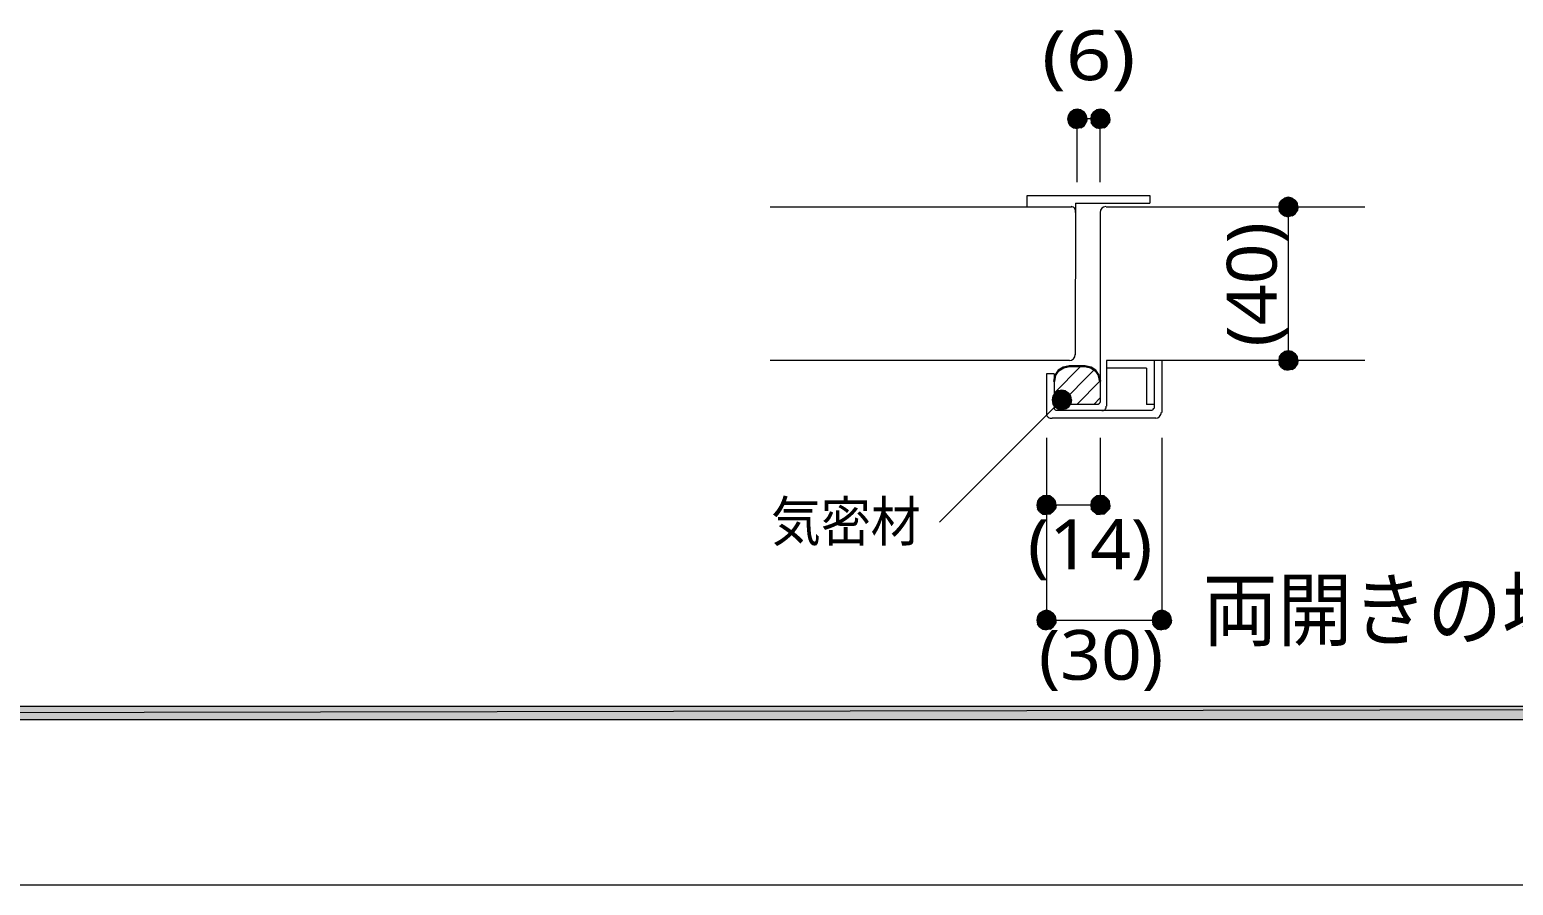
# Model space of a CAD drawing. Header units: millimetres. Extents: x 0 to 420, y 0 to 297.
# Drawn here: x 213.4 to 290.7, y 157 to 201.6 of the extents above; entities that cross this region are included whole.
import ezdxf
from ezdxf.enums import TextEntityAlignment as Align

# ---------------------------------------------------------------- set-up
doc = ezdxf.new("R2010")
doc.units = ezdxf.units.MM
doc.styles.add('kst32b', font='NotoSansJP-Variable.ttf')

msp = doc.modelspace()

# ---------------------------------------------------------------- hatches: boundary and pattern name
h = msp.add_hatch(color=7)
h.paths.add_polyline_path([(268.012, 197.443), (267.822, 197.4), (268.012, 196.935), (268.012, 197.443)])
h.paths.add_polyline_path([(267.822, 197.4), (268.012, 196.935), (267.653, 197.295), (267.822, 197.4)])
h.paths.add_polyline_path([(268.012, 196.935), (267.653, 197.295), (267.547, 197.125), (268.012, 196.935)])
h = msp.add_hatch(color=7)
h.paths.add_polyline_path([(268.478, 197.125), (268.372, 197.295), (268.012, 196.935), (268.478, 197.125)])
h.paths.add_polyline_path([(268.372, 197.295), (268.012, 196.935), (268.203, 197.4), (268.372, 197.295)])
h.paths.add_polyline_path([(268.012, 196.935), (268.203, 197.4), (268.012, 197.443), (268.012, 196.935)])
h = msp.add_hatch(color=7)
h.paths.add_polyline_path([(269.198, 197.443), (269.007, 197.4), (269.198, 196.935), (269.198, 197.443)])
h.paths.add_polyline_path([(269.007, 197.4), (269.198, 196.935), (268.859, 197.295), (269.007, 197.4)])
h.paths.add_polyline_path([(269.198, 196.935), (268.859, 197.295), (268.732, 197.125), (269.198, 196.935)])
h = msp.add_hatch(color=7)
h.paths.add_polyline_path([(269.685, 197.125), (269.557, 197.295), (269.198, 196.935), (269.685, 197.125)])
h.paths.add_polyline_path([(269.557, 197.295), (269.198, 196.935), (269.409, 197.4), (269.557, 197.295)])
h.paths.add_polyline_path([(269.198, 196.935), (269.409, 197.4), (269.198, 197.443), (269.198, 196.935)])
for points in [[(267.547, 197.125), (267.504, 196.935), (268.012, 196.935), (267.547, 197.125)], [(268.732, 197.125), (268.711, 196.935), (269.198, 196.935), (268.732, 197.125)], [(278.532, 192.532), (278.511, 192.341), (278.998, 192.341), (278.532, 192.532)], [(278.532, 184.531), (278.511, 184.34), (278.998, 184.34), (278.532, 184.531)], [(266.742, 182.478), (266.7, 182.287), (267.208, 182.287), (266.742, 182.478)], [(265.938, 177.017), (265.896, 176.805), (266.404, 176.805), (265.938, 177.017)], [(268.732, 177.017), (268.711, 176.805), (269.198, 176.805), (268.732, 177.017)], [(265.938, 171.005), (265.896, 170.815), (266.404, 170.815), (265.938, 171.005)], [(271.949, 171.005), (271.907, 170.815), (272.415, 170.815), (271.949, 171.005)]]:
    msp.add_hatch(color=7).paths.add_polyline_path(points)
h = msp.add_hatch(color=7)
h.paths.add_polyline_path([(267.504, 196.935), (267.547, 196.744), (268.012, 196.935), (267.504, 196.935)])
h.paths.add_polyline_path([(267.547, 196.744), (268.012, 196.935), (267.653, 196.575), (267.547, 196.744)])
h.paths.add_polyline_path([(268.012, 196.935), (267.653, 196.575), (267.822, 196.469), (268.012, 196.935)])
h = msp.add_hatch(color=7)
h.paths.add_polyline_path([(267.822, 196.469), (268.012, 196.427), (268.012, 196.935), (267.822, 196.469)])
h.paths.add_polyline_path([(268.012, 196.427), (268.012, 196.935), (268.203, 196.469), (268.012, 196.427)])
h.paths.add_polyline_path([(268.012, 196.935), (268.203, 196.469), (268.372, 196.575), (268.012, 196.935)])
h = msp.add_hatch(color=7)
h.paths.add_polyline_path([(268.372, 196.575), (268.478, 196.744), (268.012, 196.935), (268.372, 196.575)])
h.paths.add_polyline_path([(268.478, 196.744), (268.012, 196.935), (268.52, 196.935), (268.478, 196.744)])
h.paths.add_polyline_path([(268.012, 196.935), (268.52, 196.935), (268.478, 197.125), (268.012, 196.935)])
h = msp.add_hatch(color=7)
h.paths.add_polyline_path([(268.711, 196.935), (268.732, 196.744), (269.198, 196.935), (268.711, 196.935)])
h.paths.add_polyline_path([(268.732, 196.744), (269.198, 196.935), (268.859, 196.575), (268.732, 196.744)])
h.paths.add_polyline_path([(269.198, 196.935), (268.859, 196.575), (269.007, 196.469), (269.198, 196.935)])
h = msp.add_hatch(color=7)
h.paths.add_polyline_path([(269.007, 196.469), (269.198, 196.427), (269.198, 196.935), (269.007, 196.469)])
h.paths.add_polyline_path([(269.198, 196.427), (269.198, 196.935), (269.409, 196.469), (269.198, 196.427)])
h.paths.add_polyline_path([(269.198, 196.935), (269.409, 196.469), (269.557, 196.575), (269.198, 196.935)])
h = msp.add_hatch(color=7)
h.paths.add_polyline_path([(269.557, 196.575), (269.685, 196.744), (269.198, 196.935), (269.557, 196.575)])
h.paths.add_polyline_path([(269.685, 196.744), (269.198, 196.935), (269.706, 196.935), (269.685, 196.744)])
h.paths.add_polyline_path([(269.198, 196.935), (269.706, 196.935), (269.685, 197.125), (269.198, 196.935)])
h = msp.add_hatch(color=7)
h.paths.add_polyline_path([(278.998, 192.849), (278.807, 192.807), (278.998, 192.341), (278.998, 192.849)])
h.paths.add_polyline_path([(278.807, 192.807), (278.998, 192.341), (278.659, 192.701), (278.807, 192.807)])
h.paths.add_polyline_path([(278.998, 192.341), (278.659, 192.701), (278.532, 192.532), (278.998, 192.341)])
h = msp.add_hatch(color=7)
h.paths.add_polyline_path([(279.485, 192.532), (279.358, 192.701), (278.998, 192.341), (279.485, 192.532)])
h.paths.add_polyline_path([(279.358, 192.701), (278.998, 192.341), (279.21, 192.807), (279.358, 192.701)])
h.paths.add_polyline_path([(278.998, 192.341), (279.21, 192.807), (278.998, 192.849), (278.998, 192.341)])
h = msp.add_hatch(color=7)
h.paths.add_polyline_path([(279.358, 191.982), (279.485, 192.151), (278.998, 192.341), (279.358, 191.982)])
h.paths.add_polyline_path([(279.485, 192.151), (278.998, 192.341), (279.506, 192.341), (279.485, 192.151)])
h.paths.add_polyline_path([(278.998, 192.341), (279.506, 192.341), (279.485, 192.532), (278.998, 192.341)])
h = msp.add_hatch(color=7)
h.paths.add_polyline_path([(278.511, 192.341), (278.532, 192.151), (278.998, 192.341), (278.511, 192.341)])
h.paths.add_polyline_path([(278.532, 192.151), (278.998, 192.341), (278.659, 191.982), (278.532, 192.151)])
h.paths.add_polyline_path([(278.998, 192.341), (278.659, 191.982), (278.807, 191.876), (278.998, 192.341)])
h = msp.add_hatch(color=7)
h.paths.add_polyline_path([(278.807, 191.876), (278.998, 191.833), (278.998, 192.341), (278.807, 191.876)])
h.paths.add_polyline_path([(278.998, 191.833), (278.998, 192.341), (279.21, 191.876), (278.998, 191.833)])
h.paths.add_polyline_path([(278.998, 192.341), (279.21, 191.876), (279.358, 191.982), (278.998, 192.341)])
h = msp.add_hatch(color=7)
h.paths.add_polyline_path([(278.998, 184.848), (278.807, 184.806), (278.998, 184.34), (278.998, 184.848)])
h.paths.add_polyline_path([(278.807, 184.806), (278.998, 184.34), (278.659, 184.7), (278.807, 184.806)])
h.paths.add_polyline_path([(278.998, 184.34), (278.659, 184.7), (278.532, 184.531), (278.998, 184.34)])
h = msp.add_hatch(color=7)
h.paths.add_polyline_path([(279.485, 184.531), (279.358, 184.7), (278.998, 184.34), (279.485, 184.531)])
h.paths.add_polyline_path([(279.358, 184.7), (278.998, 184.34), (279.21, 184.806), (279.358, 184.7)])
h.paths.add_polyline_path([(278.998, 184.34), (279.21, 184.806), (278.998, 184.848), (278.998, 184.34)])
h = msp.add_hatch(color=7)
h.paths.add_polyline_path([(278.511, 184.34), (278.532, 184.15), (278.998, 184.34), (278.511, 184.34)])
h.paths.add_polyline_path([(278.532, 184.15), (278.998, 184.34), (278.659, 183.981), (278.532, 184.15)])
h.paths.add_polyline_path([(278.998, 184.34), (278.659, 183.981), (278.807, 183.875), (278.998, 184.34)])
h = msp.add_hatch(color=7)
h.paths.add_polyline_path([(278.807, 183.875), (278.998, 183.832), (278.998, 184.34), (278.807, 183.875)])
h.paths.add_polyline_path([(278.998, 183.832), (278.998, 184.34), (279.21, 183.875), (278.998, 183.832)])
h.paths.add_polyline_path([(278.998, 184.34), (279.21, 183.875), (279.358, 183.981), (278.998, 184.34)])
h = msp.add_hatch(color=7)
h.paths.add_polyline_path([(279.358, 183.981), (279.485, 184.15), (278.998, 184.34), (279.358, 183.981)])
h.paths.add_polyline_path([(279.485, 184.15), (278.998, 184.34), (279.506, 184.34), (279.485, 184.15)])
h.paths.add_polyline_path([(278.998, 184.34), (279.506, 184.34), (279.485, 184.531), (278.998, 184.34)])
h = msp.add_hatch(color=7)
h.paths.add_polyline_path([(267.208, 182.795), (267.018, 182.753), (267.208, 182.287), (267.208, 182.795)])
h.paths.add_polyline_path([(267.018, 182.753), (267.208, 182.287), (266.848, 182.647), (267.018, 182.753)])
h.paths.add_polyline_path([(267.208, 182.287), (266.848, 182.647), (266.742, 182.478), (267.208, 182.287)])
h = msp.add_hatch(color=7)
h.paths.add_polyline_path([(267.674, 182.478), (267.568, 182.647), (267.208, 182.287), (267.674, 182.478)])
h.paths.add_polyline_path([(267.568, 182.647), (267.208, 182.287), (267.398, 182.753), (267.568, 182.647)])
h.paths.add_polyline_path([(267.208, 182.287), (267.398, 182.753), (267.208, 182.795), (267.208, 182.287)])
h = msp.add_hatch(color=7)
h.paths.add_polyline_path([(267.568, 181.928), (267.674, 182.097), (267.208, 182.287), (267.568, 181.928)])
h.paths.add_polyline_path([(267.674, 182.097), (267.208, 182.287), (267.716, 182.287), (267.674, 182.097)])
h.paths.add_polyline_path([(267.208, 182.287), (267.716, 182.287), (267.674, 182.478), (267.208, 182.287)])
h = msp.add_hatch(color=7)
h.paths.add_polyline_path([(266.7, 182.287), (266.742, 182.097), (267.208, 182.287), (266.7, 182.287)])
h.paths.add_polyline_path([(266.742, 182.097), (267.208, 182.287), (266.848, 181.928), (266.742, 182.097)])
h.paths.add_polyline_path([(267.208, 182.287), (266.848, 181.928), (267.018, 181.822), (267.208, 182.287)])
h = msp.add_hatch(color=7)
h.paths.add_polyline_path([(267.018, 181.822), (267.208, 181.779), (267.208, 182.287), (267.018, 181.822)])
h.paths.add_polyline_path([(267.208, 181.779), (267.208, 182.287), (267.398, 181.822), (267.208, 181.779)])
h.paths.add_polyline_path([(267.208, 182.287), (267.398, 181.822), (267.568, 181.928), (267.208, 182.287)])
h = msp.add_hatch(color=7)
h.paths.add_polyline_path([(266.404, 177.313), (266.213, 177.292), (266.404, 176.805), (266.404, 177.313)])
h.paths.add_polyline_path([(266.213, 177.292), (266.404, 176.805), (266.044, 177.165), (266.213, 177.292)])
h.paths.add_polyline_path([(266.404, 176.805), (266.044, 177.165), (265.938, 177.017), (266.404, 176.805)])
h = msp.add_hatch(color=7)
h.paths.add_polyline_path([(266.869, 177.017), (266.764, 177.165), (266.404, 176.805), (266.869, 177.017)])
h.paths.add_polyline_path([(266.764, 177.165), (266.404, 176.805), (266.594, 177.292), (266.764, 177.165)])
h.paths.add_polyline_path([(266.404, 176.805), (266.594, 177.292), (266.404, 177.313), (266.404, 176.805)])
h = msp.add_hatch(color=7)
h.paths.add_polyline_path([(269.198, 177.313), (269.007, 177.292), (269.198, 176.805), (269.198, 177.313)])
h.paths.add_polyline_path([(269.007, 177.292), (269.198, 176.805), (268.859, 177.165), (269.007, 177.292)])
h.paths.add_polyline_path([(269.198, 176.805), (268.859, 177.165), (268.732, 177.017), (269.198, 176.805)])
h = msp.add_hatch(color=7)
h.paths.add_polyline_path([(269.685, 177.017), (269.557, 177.165), (269.198, 176.805), (269.685, 177.017)])
h.paths.add_polyline_path([(269.557, 177.165), (269.198, 176.805), (269.409, 177.292), (269.557, 177.165)])
h.paths.add_polyline_path([(269.198, 176.805), (269.409, 177.292), (269.198, 177.313), (269.198, 176.805)])
h = msp.add_hatch(color=7)
h.paths.add_polyline_path([(265.896, 176.805), (265.938, 176.615), (266.404, 176.805), (265.896, 176.805)])
h.paths.add_polyline_path([(265.938, 176.615), (266.404, 176.805), (266.044, 176.467), (265.938, 176.615)])
h.paths.add_polyline_path([(266.404, 176.805), (266.044, 176.467), (266.213, 176.339), (266.404, 176.805)])
h = msp.add_hatch(color=7)
h.paths.add_polyline_path([(266.213, 176.339), (266.404, 176.318), (266.404, 176.805), (266.213, 176.339)])
h.paths.add_polyline_path([(266.404, 176.318), (266.404, 176.805), (266.594, 176.339), (266.404, 176.318)])
h.paths.add_polyline_path([(266.404, 176.805), (266.594, 176.339), (266.764, 176.467), (266.404, 176.805)])
h = msp.add_hatch(color=7)
h.paths.add_polyline_path([(266.764, 176.467), (266.869, 176.615), (266.404, 176.805), (266.764, 176.467)])
h.paths.add_polyline_path([(266.869, 176.615), (266.404, 176.805), (266.912, 176.805), (266.869, 176.615)])
h.paths.add_polyline_path([(266.404, 176.805), (266.912, 176.805), (266.869, 177.017), (266.404, 176.805)])
h = msp.add_hatch(color=7)
h.paths.add_polyline_path([(268.711, 176.805), (268.732, 176.615), (269.198, 176.805), (268.711, 176.805)])
h.paths.add_polyline_path([(268.732, 176.615), (269.198, 176.805), (268.859, 176.467), (268.732, 176.615)])
h.paths.add_polyline_path([(269.198, 176.805), (268.859, 176.467), (269.007, 176.339), (269.198, 176.805)])
h = msp.add_hatch(color=7)
h.paths.add_polyline_path([(269.007, 176.339), (269.198, 176.318), (269.198, 176.805), (269.007, 176.339)])
h.paths.add_polyline_path([(269.198, 176.318), (269.198, 176.805), (269.409, 176.339), (269.198, 176.318)])
h.paths.add_polyline_path([(269.198, 176.805), (269.409, 176.339), (269.557, 176.467), (269.198, 176.805)])
h = msp.add_hatch(color=7)
h.paths.add_polyline_path([(269.557, 176.467), (269.685, 176.615), (269.198, 176.805), (269.557, 176.467)])
h.paths.add_polyline_path([(269.685, 176.615), (269.198, 176.805), (269.706, 176.805), (269.685, 176.615)])
h.paths.add_polyline_path([(269.198, 176.805), (269.706, 176.805), (269.685, 177.017), (269.198, 176.805)])
h = msp.add_hatch(color=7)
h.paths.add_polyline_path([(266.404, 171.323), (266.213, 171.281), (266.404, 170.815), (266.404, 171.323)])
h.paths.add_polyline_path([(266.213, 171.281), (266.404, 170.815), (266.044, 171.175), (266.213, 171.281)])
h.paths.add_polyline_path([(266.404, 170.815), (266.044, 171.175), (265.938, 171.005), (266.404, 170.815)])
h = msp.add_hatch(color=7)
h.paths.add_polyline_path([(266.869, 171.005), (266.764, 171.175), (266.404, 170.815), (266.869, 171.005)])
h.paths.add_polyline_path([(266.764, 171.175), (266.404, 170.815), (266.594, 171.281), (266.764, 171.175)])
h.paths.add_polyline_path([(266.404, 170.815), (266.594, 171.281), (266.404, 171.323), (266.404, 170.815)])
h = msp.add_hatch(color=7)
h.paths.add_polyline_path([(266.764, 170.455), (266.869, 170.625), (266.404, 170.815), (266.764, 170.455)])
h.paths.add_polyline_path([(266.869, 170.625), (266.404, 170.815), (266.912, 170.815), (266.869, 170.625)])
h.paths.add_polyline_path([(266.404, 170.815), (266.912, 170.815), (266.869, 171.005), (266.404, 170.815)])
h = msp.add_hatch(color=7)
h.paths.add_polyline_path([(272.415, 171.323), (272.203, 171.281), (272.415, 170.815), (272.415, 171.323)])
h.paths.add_polyline_path([(272.203, 171.281), (272.415, 170.815), (272.055, 171.175), (272.203, 171.281)])
h.paths.add_polyline_path([(272.415, 170.815), (272.055, 171.175), (271.949, 171.005), (272.415, 170.815)])
h = msp.add_hatch(color=7)
h.paths.add_polyline_path([(272.881, 171.005), (272.775, 171.175), (272.415, 170.815), (272.881, 171.005)])
h.paths.add_polyline_path([(272.775, 171.175), (272.415, 170.815), (272.605, 171.281), (272.775, 171.175)])
h.paths.add_polyline_path([(272.415, 170.815), (272.605, 171.281), (272.415, 171.323), (272.415, 170.815)])
h = msp.add_hatch(color=7)
h.paths.add_polyline_path([(272.775, 170.455), (272.881, 170.625), (272.415, 170.815), (272.775, 170.455)])
h.paths.add_polyline_path([(272.881, 170.625), (272.415, 170.815), (272.923, 170.815), (272.881, 170.625)])
h.paths.add_polyline_path([(272.415, 170.815), (272.923, 170.815), (272.881, 171.005), (272.415, 170.815)])
h = msp.add_hatch(color=7)
h.paths.add_polyline_path([(265.896, 170.815), (265.938, 170.625), (266.404, 170.815), (265.896, 170.815)])
h.paths.add_polyline_path([(265.938, 170.625), (266.404, 170.815), (266.044, 170.455), (265.938, 170.625)])
h.paths.add_polyline_path([(266.404, 170.815), (266.044, 170.455), (266.213, 170.349), (266.404, 170.815)])
h = msp.add_hatch(color=7)
h.paths.add_polyline_path([(266.213, 170.349), (266.404, 170.307), (266.404, 170.815), (266.213, 170.349)])
h.paths.add_polyline_path([(266.404, 170.307), (266.404, 170.815), (266.594, 170.349), (266.404, 170.307)])
h.paths.add_polyline_path([(266.404, 170.815), (266.594, 170.349), (266.764, 170.455), (266.404, 170.815)])
h = msp.add_hatch(color=7)
h.paths.add_polyline_path([(271.907, 170.815), (271.949, 170.625), (272.415, 170.815), (271.907, 170.815)])
h.paths.add_polyline_path([(271.949, 170.625), (272.415, 170.815), (272.055, 170.455), (271.949, 170.625)])
h.paths.add_polyline_path([(272.415, 170.815), (272.055, 170.455), (272.203, 170.349), (272.415, 170.815)])
h = msp.add_hatch(color=7)
h.paths.add_polyline_path([(272.203, 170.349), (272.415, 170.307), (272.415, 170.815), (272.203, 170.349)])
h.paths.add_polyline_path([(272.415, 170.307), (272.415, 170.815), (272.605, 170.349), (272.415, 170.307)])
h.paths.add_polyline_path([(272.415, 170.815), (272.605, 170.349), (272.775, 170.455), (272.415, 170.815)])
h = msp.add_hatch(color=7)
h.paths.add_polyline_path([(394.166, 165.629), (394.166, 166.328), (26.183, 165.629), (394.166, 165.629)])
h.paths.add_polyline_path([(394.166, 166.328), (26.183, 165.629), (26.183, 166.328), (394.166, 166.328)])

# ---------------------------------------------------------------- linework, layer by layer
at = {"lineweight": 0}
for points in [[(268.012, 196.935), (267.653, 197.295), (267.547, 197.125)], [(267.822, 197.4), (268.012, 196.935), (267.653, 197.295)], [(268.012, 197.443), (267.822, 197.4), (268.012, 196.935)], [(268.012, 196.935), (268.203, 197.4), (268.012, 197.443)], [(268.372, 197.295), (268.012, 196.935), (268.203, 197.4)], [(268.478, 197.125), (268.372, 197.295), (268.012, 196.935)], [(269.198, 196.935), (268.859, 197.295), (268.732, 197.125)], [(269.007, 197.4), (269.198, 196.935), (268.859, 197.295)], [(269.198, 197.443), (269.007, 197.4), (269.198, 196.935)], [(269.198, 196.935), (269.409, 197.4), (269.198, 197.443)], [(269.557, 197.295), (269.198, 196.935), (269.409, 197.4)], [(269.685, 197.125), (269.557, 197.295), (269.198, 196.935)], [(267.547, 197.125), (267.504, 196.935), (268.012, 196.935)], [(267.504, 196.935), (267.547, 196.744), (268.012, 196.935)], [(267.547, 196.744), (268.012, 196.935), (267.653, 196.575)], [(268.012, 196.935), (267.653, 196.575), (267.822, 196.469)], [(267.822, 196.469), (268.012, 196.427), (268.012, 196.935)], [(268.012, 196.935), (268.52, 196.935), (268.478, 197.125)], [(268.012, 196.427), (268.012, 196.935), (268.203, 196.469)], [(268.012, 196.935), (268.203, 196.469), (268.372, 196.575)], [(268.372, 196.575), (268.478, 196.744), (268.012, 196.935)], [(268.478, 196.744), (268.012, 196.935), (268.52, 196.935)], [(268.732, 197.125), (268.711, 196.935), (269.198, 196.935)], [(268.711, 196.935), (268.732, 196.744), (269.198, 196.935)], [(268.732, 196.744), (269.198, 196.935), (268.859, 196.575)], [(269.198, 196.935), (268.859, 196.575), (269.007, 196.469)], [(269.007, 196.469), (269.198, 196.427), (269.198, 196.935)], [(269.198, 196.935), (269.706, 196.935), (269.685, 197.125)], [(269.198, 196.427), (269.198, 196.935), (269.409, 196.469)], [(269.198, 196.935), (269.409, 196.469), (269.557, 196.575)], [(269.557, 196.575), (269.685, 196.744), (269.198, 196.935)], [(269.685, 196.744), (269.198, 196.935), (269.706, 196.935)], [(278.532, 192.532), (278.511, 192.341), (278.998, 192.341)], [(278.998, 192.341), (278.659, 192.701), (278.532, 192.532)], [(278.807, 192.807), (278.998, 192.341), (278.659, 192.701)], [(278.998, 192.849), (278.807, 192.807), (278.998, 192.341)], [(278.998, 192.341), (279.21, 192.807), (278.998, 192.849)], [(279.358, 192.701), (278.998, 192.341), (279.21, 192.807)], [(279.485, 192.532), (279.358, 192.701), (278.998, 192.341)], [(278.998, 192.341), (279.506, 192.341), (279.485, 192.532)], [(278.511, 192.341), (278.532, 192.151), (278.998, 192.341)], [(278.532, 192.151), (278.998, 192.341), (278.659, 191.982)], [(278.998, 192.341), (278.659, 191.982), (278.807, 191.876)], [(278.807, 191.876), (278.998, 191.833), (278.998, 192.341)], [(278.998, 191.833), (278.998, 192.341), (279.21, 191.876)], [(278.998, 192.341), (279.21, 191.876), (279.358, 191.982)], [(279.358, 191.982), (279.485, 192.151), (278.998, 192.341)], [(279.485, 192.151), (278.998, 192.341), (279.506, 192.341)], [(278.807, 184.806), (278.998, 184.34), (278.659, 184.7)], [(278.998, 184.848), (278.807, 184.806), (278.998, 184.34)], [(278.998, 184.34), (279.21, 184.806), (278.998, 184.848)], [(279.358, 184.7), (278.998, 184.34), (279.21, 184.806)], [(278.532, 184.531), (278.511, 184.34), (278.998, 184.34)], [(278.511, 184.34), (278.532, 184.15), (278.998, 184.34)], [(278.998, 184.34), (278.659, 184.7), (278.532, 184.531)], [(278.532, 184.15), (278.998, 184.34), (278.659, 183.981)], [(278.998, 184.34), (278.659, 183.981), (278.807, 183.875)], [(278.807, 183.875), (278.998, 183.832), (278.998, 184.34)], [(279.485, 184.531), (279.358, 184.7), (278.998, 184.34)], [(278.998, 184.34), (279.506, 184.34), (279.485, 184.531)], [(278.998, 183.832), (278.998, 184.34), (279.21, 183.875)], [(278.998, 184.34), (279.21, 183.875), (279.358, 183.981)], [(279.358, 183.981), (279.485, 184.15), (278.998, 184.34)], [(279.485, 184.15), (278.998, 184.34), (279.506, 184.34)], [(266.742, 182.478), (266.7, 182.287), (267.208, 182.287)], [(267.208, 182.287), (266.848, 182.647), (266.742, 182.478)], [(267.018, 182.753), (267.208, 182.287), (266.848, 182.647)], [(267.208, 182.795), (267.018, 182.753), (267.208, 182.287)], [(267.208, 182.287), (267.398, 182.753), (267.208, 182.795)], [(267.568, 182.647), (267.208, 182.287), (267.398, 182.753)], [(267.674, 182.478), (267.568, 182.647), (267.208, 182.287)], [(267.208, 182.287), (267.716, 182.287), (267.674, 182.478)], [(266.7, 182.287), (266.742, 182.097), (267.208, 182.287)], [(266.742, 182.097), (267.208, 182.287), (266.848, 181.928)], [(267.208, 182.287), (266.848, 181.928), (267.018, 181.822)], [(267.018, 181.822), (267.208, 181.779), (267.208, 182.287)], [(267.208, 181.779), (267.208, 182.287), (267.398, 181.822)], [(267.208, 182.287), (267.398, 181.822), (267.568, 181.928)], [(267.568, 181.928), (267.674, 182.097), (267.208, 182.287)], [(267.674, 182.097), (267.208, 182.287), (267.716, 182.287)], [(266.404, 176.805), (266.044, 177.165), (265.938, 177.017)], [(266.213, 177.292), (266.404, 176.805), (266.044, 177.165)], [(266.404, 177.313), (266.213, 177.292), (266.404, 176.805)], [(266.404, 176.805), (266.594, 177.292), (266.404, 177.313)], [(266.764, 177.165), (266.404, 176.805), (266.594, 177.292)], [(266.869, 177.017), (266.764, 177.165), (266.404, 176.805)], [(269.198, 176.805), (268.859, 177.165), (268.732, 177.017)], [(269.007, 177.292), (269.198, 176.805), (268.859, 177.165)], [(269.198, 177.313), (269.007, 177.292), (269.198, 176.805)], [(269.198, 176.805), (269.409, 177.292), (269.198, 177.313)], [(269.557, 177.165), (269.198, 176.805), (269.409, 177.292)], [(269.685, 177.017), (269.557, 177.165), (269.198, 176.805)], [(265.938, 177.017), (265.896, 176.805), (266.404, 176.805)], [(265.896, 176.805), (265.938, 176.615), (266.404, 176.805)], [(265.938, 176.615), (266.404, 176.805), (266.044, 176.467)], [(266.404, 176.805), (266.044, 176.467), (266.213, 176.339)], [(266.213, 176.339), (266.404, 176.318), (266.404, 176.805)], [(266.404, 176.805), (266.912, 176.805), (266.869, 177.017)], [(266.404, 176.318), (266.404, 176.805), (266.594, 176.339)], [(266.404, 176.805), (266.594, 176.339), (266.764, 176.467)], [(266.764, 176.467), (266.869, 176.615), (266.404, 176.805)], [(266.869, 176.615), (266.404, 176.805), (266.912, 176.805)], [(268.732, 177.017), (268.711, 176.805), (269.198, 176.805)], [(268.711, 176.805), (268.732, 176.615), (269.198, 176.805)], [(268.732, 176.615), (269.198, 176.805), (268.859, 176.467)], [(269.198, 176.805), (268.859, 176.467), (269.007, 176.339)], [(269.007, 176.339), (269.198, 176.318), (269.198, 176.805)], [(269.198, 176.805), (269.706, 176.805), (269.685, 177.017)], [(269.198, 176.318), (269.198, 176.805), (269.409, 176.339)], [(269.198, 176.805), (269.409, 176.339), (269.557, 176.467)], [(269.557, 176.467), (269.685, 176.615), (269.198, 176.805)], [(269.685, 176.615), (269.198, 176.805), (269.706, 176.805)], [(265.938, 171.005), (265.896, 170.815), (266.404, 170.815)], [(266.404, 170.815), (266.044, 171.175), (265.938, 171.005)], [(266.213, 171.281), (266.404, 170.815), (266.044, 171.175)], [(266.404, 171.323), (266.213, 171.281), (266.404, 170.815)], [(266.404, 170.815), (266.594, 171.281), (266.404, 171.323)], [(266.764, 171.175), (266.404, 170.815), (266.594, 171.281)], [(266.869, 171.005), (266.764, 171.175), (266.404, 170.815)], [(266.404, 170.815), (266.912, 170.815), (266.869, 171.005)], [(271.949, 171.005), (271.907, 170.815), (272.415, 170.815)], [(272.415, 170.815), (272.055, 171.175), (271.949, 171.005)], [(272.203, 171.281), (272.415, 170.815), (272.055, 171.175)], [(272.415, 171.323), (272.203, 171.281), (272.415, 170.815)], [(272.415, 170.815), (272.605, 171.281), (272.415, 171.323)], [(272.775, 171.175), (272.415, 170.815), (272.605, 171.281)], [(272.881, 171.005), (272.775, 171.175), (272.415, 170.815)], [(272.415, 170.815), (272.923, 170.815), (272.881, 171.005)], [(265.896, 170.815), (265.938, 170.625), (266.404, 170.815)], [(265.938, 170.625), (266.404, 170.815), (266.044, 170.455)], [(266.404, 170.815), (266.044, 170.455), (266.213, 170.349)], [(266.213, 170.349), (266.404, 170.307), (266.404, 170.815)], [(266.404, 170.307), (266.404, 170.815), (266.594, 170.349)], [(266.404, 170.815), (266.594, 170.349), (266.764, 170.455)], [(266.764, 170.455), (266.869, 170.625), (266.404, 170.815)], [(266.869, 170.625), (266.404, 170.815), (266.912, 170.815)], [(271.907, 170.815), (271.949, 170.625), (272.415, 170.815)], [(271.949, 170.625), (272.415, 170.815), (272.055, 170.455)], [(272.415, 170.815), (272.055, 170.455), (272.203, 170.349)], [(272.203, 170.349), (272.415, 170.307), (272.415, 170.815)], [(272.415, 170.307), (272.415, 170.815), (272.605, 170.349)], [(272.415, 170.815), (272.605, 170.349), (272.775, 170.455)], [(272.775, 170.455), (272.881, 170.625), (272.415, 170.815)], [(272.881, 170.625), (272.415, 170.815), (272.923, 170.815)], [(394.166, 165.629), (394.166, 166.328), (26.183, 165.629)], [(394.166, 166.328), (26.183, 165.629), (26.183, 166.328)]]:
    msp.add_lwpolyline(points, close=True, dxfattribs=at)
at = {"lineweight": 13}
for points in [[(268.012, 193.633), (268.012, 196.935)], [(269.198, 193.633), (269.198, 196.935), (268.012, 196.935)], [(265.409, 192.341), (265.409, 192.934), (271.801, 192.934)], [(267.928, 192.532), (267.907, 184.637)], [(267.928, 192.532), (271.801, 192.532)], [(271.801, 192.934), (271.801, 192.532)], [(252.01, 192.341), (267.716, 192.341)], [(267.92, 192.059), (267.928, 192.112), (267.923, 192.166), (267.907, 192.216), (267.881, 192.263), (267.844, 192.303), (267.8, 192.333), (267.751, 192.353), (267.698, 192.362)], [(269.505, 192.363), (269.385, 192.339), (269.288, 192.273), (269.222, 192.175), (269.198, 192.056)], [(269.198, 192.045), (269.198, 182.16)], [(269.515, 192.341), (282.998, 192.341)], [(278.998, 192.341), (278.998, 184.34)], [(267.61, 184.34), (252.01, 184.34)], [(266.806, 182.647), (268.203, 184.044)], [(267.6, 184.34), (267.719, 184.365), (267.817, 184.43), (267.882, 184.528), (267.907, 184.647)], [(282.998, 184.34), (269.536, 184.34)], [(269.536, 184.34), (269.536, 181.97)], [(272.013, 184.34), (272.013, 181.843)], [(272.415, 184.34), (272.415, 181.631)], [(266.806, 183.642), (266.404, 183.642), (266.404, 181.568)], [(266.806, 183.642), (266.806, 181.843)], [(266.912, 183.642), (267.208, 183.938)], [(267.102, 182.054), (268.901, 183.875)], [(267.991, 182.054), (269.198, 183.282)], [(271.611, 183.938), (269.536, 183.938)], [(271.611, 183.938), (271.611, 182.054)], [(267.208, 182.287), (260.837, 175.916)], [(269.113, 182.054), (266.806, 182.054)], [(266.806, 181.853), (266.813, 181.816), (266.834, 181.786), (266.864, 181.766), (266.901, 181.758)], [(271.907, 181.737), (266.912, 181.737)], [(268.88, 182.054), (269.198, 182.393)], [(269.102, 182.076), (269.139, 182.083), (269.17, 182.104), (269.19, 182.134), (269.198, 182.171)], [(269.292, 181.742), (269.338, 181.737), (269.383, 181.744), (269.426, 181.761), (269.462, 181.79), (269.491, 181.827), (269.509, 181.869), (269.515, 181.914), (269.51, 181.96)], [(272.013, 182.054), (271.611, 182.054)], [(271.896, 181.758), (271.933, 181.766), (271.964, 181.786), (271.984, 181.816), (271.992, 181.853)], [(266.404, 181.565), (266.413, 181.512), (266.433, 181.462), (266.463, 181.418), (266.503, 181.382), (266.55, 181.355), (266.601, 181.339), (266.654, 181.335), (266.707, 181.342)], [(272.098, 181.335), (266.7, 181.335)], [(272.087, 181.335), (272.206, 181.359), (272.304, 181.425), (272.37, 181.522), (272.394, 181.642)], [(266.404, 180.319), (266.404, 170.815)], [(269.198, 180.319), (269.198, 176.805), (266.404, 176.805)], [(272.415, 180.319), (272.415, 170.815)], [(266.404, 170.815), (272.415, 170.815)], [(394.166, 156.993), (26.183, 156.993)]]:
    msp.add_lwpolyline(points, dxfattribs=at)
at = {"lineweight": 30}
for points in [[(267.6, 184.044), (267.291, 183.982), (267.038, 183.812), (266.868, 183.559), (266.806, 183.25)], [(267.61, 184.044), (268.414, 184.044)], [(269.198, 183.25), (269.135, 183.559), (268.965, 183.812), (268.713, 183.982), (268.404, 184.044)]]:
    msp.add_lwpolyline(points, dxfattribs=at)

# ---------------------------------------------------------------- texts
at = {"style": 'kst32b'}
for s, height, p, p2 in [('(6)', 2.5989, (266.171, 198.946), (271.044, 198.946)), ('(40)', 2.5989, (278.405, 185.06), (278.405, 191.557)), ('気密材', 2.0791, (252.053, 174.921), (259.849, 174.921)), ('(14)', 2.5989, (265.43, 173.461), (271.927, 173.461)), ('両開きの場合', 3.1187, (274.553, 169.799), (297.943, 169.799)), ('(30)', 2.5989, (266.002, 167.703), (272.499, 167.703))]:
    msp.add_text(s, height=height, dxfattribs=at).set_placement(p, p2, align=Align.FIT)

doc.saveas('drawing.dxf')
